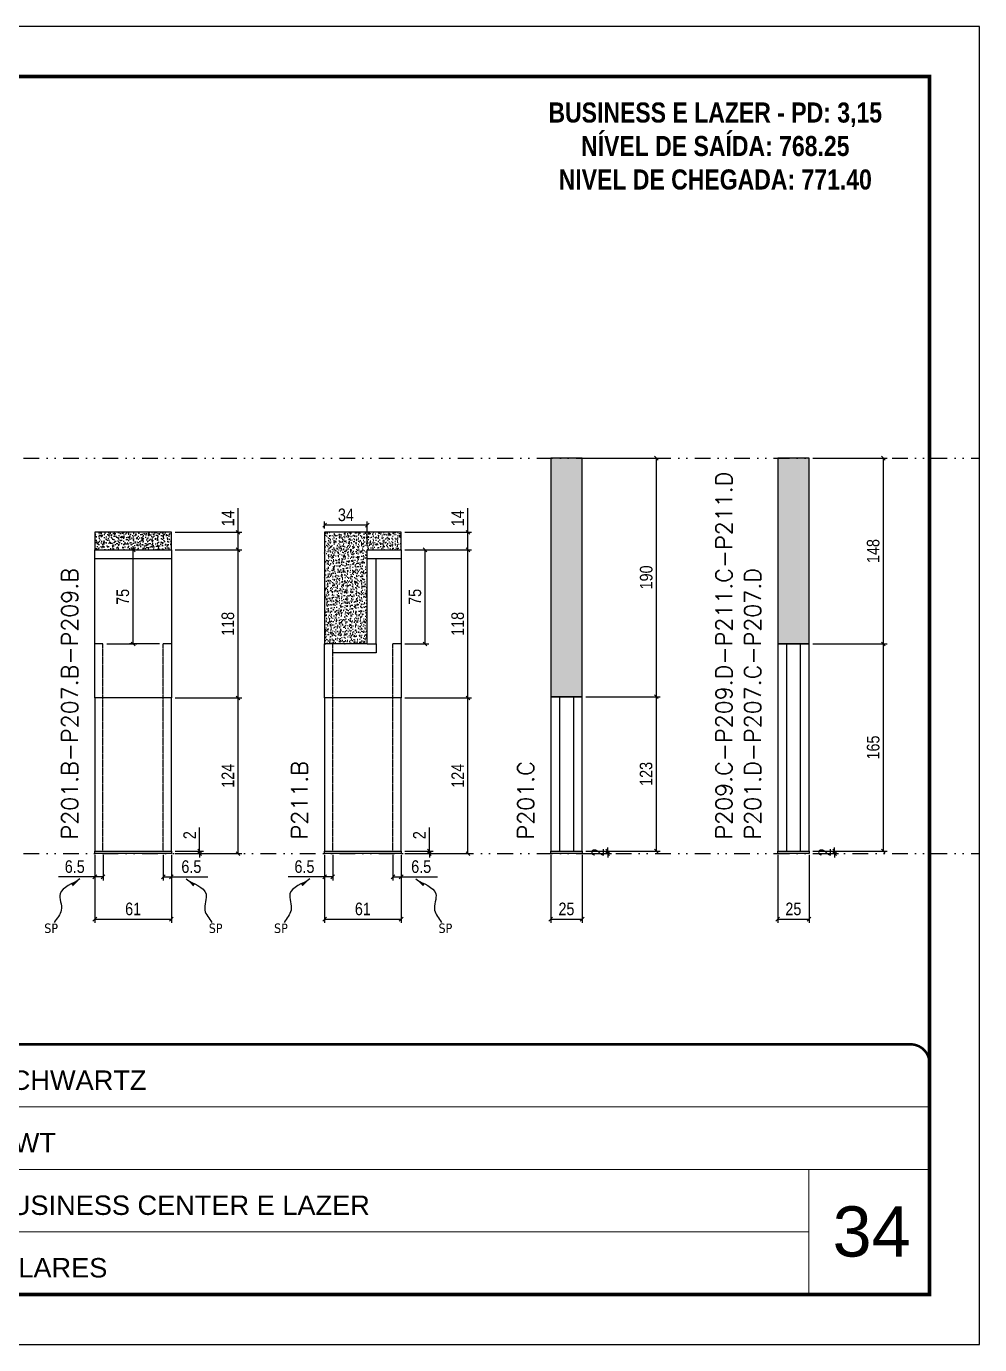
# Model space of a CAD drawing. Extents: x 13379 to 23315, y 867 to 16997.
# Drawn here: x 16697 to 17456, y 6610 to 7660 of the extents above; entities that cross this region are included whole.
import ezdxf

# ---------------------------------------------------------------- set-up
doc = ezdxf.new("R2010")
doc.units = 0
for name, pattern in [('CONTINUO', [0]), ('DASHED', [0.75, 0.5, -0.25]), ('DIVIDE2', [0.625, 0.25, -0.125, 0, -0.125, 0, -0.125]), ('HIDDEN', [0.375, 0.25, -0.125])]:
    doc.linetypes.add(name, pattern=pattern)
for name, color, linetype, lineweight in [('CARIMBO', 255, 'Continuous', 9), ('Folhas', 255, 'Continuous', 9), ('SARRAFO DE PRESSAO', 251, 'DASHED', 9), ('Texto Seção', 7, 'Continuous', 15)]:
    doc.layers.add(name, color=color, linetype=linetype, lineweight=lineweight)
for name, color, linetype in [('COTA', 241, 'Continuous'), ('NOMENCLATURA', 7, 'Continuous'), ('Nível', 160, 'Continuous'), ('Painéis', 200, 'Continuous'), ('SARR_2.2x7', 40, 'Continuous'), ('Sarrafo de Pressão', 42, 'HIDDEN'), ('texto', 7, 'Continuous')]:
    doc.layers.add(name, color=color, linetype=linetype)
doc.layers.add('Laje_Perimetro', color=7, linetype='Continuous', plot=False)
doc.styles.add('ARIAL', font='arial.ttf')
doc.styles.add('COTA TECNICA', font='techl___.ttf', dxfattribs={"height": 10})
doc.styles.add('COTA TECNICA-50', font='techl___.ttf', dxfattribs={"height": 10})
doc.styles.add('REGUA-120', font='ROMANS.shx', dxfattribs={"height": 15})
doc.styles.add('ROMANC', font='techb___.ttf', dxfattribs={"height": 2.5})
doc.styles.get("Standard").update_dxf_attribs({"font": 'arial.ttf'})
doc.dimstyles.new('COTA PAINEL-50', dxfattribs={"dimtxt": 10, "dimasz": 3, "dimexe": 3, "dimexo": 3, "dimgap": 3, "dimtad": 1, "dimdec": 1, "dimzin": 12, "dimdsep": 46, "dimtxsty": 'COTA TECNICA-50', "dimblk1": 'OBLIQUE', "dimblk2": 'OBLIQUE', "dimsah": 1, "dimcen": 0.9, "dimclrd": 4, "dimclre": 4, "dimclrt": 240, "dimadec": 1, "dimazin": 3, "dimtfac": 1, "dimtdec": 1, "dimtmove": 0, "dimatfit": 3, "dimfxl": 1, "dimtolj": 1, "dimtzin": 12, "dimarcsym": 0})
doc.dimstyles.new('PAINEL', dxfattribs={"dimtxt": 10, "dimasz": 3, "dimexe": 3, "dimexo": 3, "dimgap": 3, "dimtad": 1, "dimdec": 1, "dimzin": 12, "dimdsep": 46, "dimtxsty": 'COTA TECNICA', "dimblk1": 'OBLIQUE', "dimblk2": 'OBLIQUE', "dimsah": 1, "dimcen": 0.9, "dimclrd": 4, "dimclre": 4, "dimclrt": 240, "dimadec": 1, "dimazin": 3, "dimtfac": 1, "dimtdec": 1, "dimtmove": 0, "dimatfit": 3, "dimfxl": 1, "dimtolj": 1, "dimtzin": 12, "dimarcsym": 0})
doc.dimstyles.get("Standard").update_dxf_attribs({"dimtxt": 0.18, "dimasz": 0.18, "dimexe": 0.18, "dimexo": 0.0625, "dimgap": 0.09, "dimtad": 0, "dimtih": 1, "dimtoh": 1, "dimdec": 4, "dimzin": 0, "dimdsep": 46, "dimtxsty": 'Standard', "dimcen": 0.09, "dimadec": 0, "dimazin": 0, "dimtfac": 1, "dimtdec": 4, "dimtofl": 0, "dimtmove": 0, "dimatfit": 3, "dimfxl": 1, "dimtolj": 1, "dimtzin": 0, "dimarcsym": 0})

# ---------------------------------------------------------------- blocks, each defined once
blk = doc.blocks.new('9999999999')
at = {"color": 30, "linetype": 'CONTINUO'}
for p, q in [((98564.6, 34379.6), (99584, 34379.6)), ((98564.6, 34329.8), (99488, 34329.8)), ((99584, 34329.8), (99488, 34329.8)), ((99488, 34329.8), (99488, 34230.2)), ((98564.6, 34280), (99488, 34280))]:
    blk.add_line(p, q, dxfattribs=at)
at = {"color": 30, "linetype": 'CONTINUO', "const_width": 2}
blk.add_lwpolyline([(99584, 34230.2), (99584, 34414.4, 0.414214), (99569, 34429.4), (98229, 34429.4, 0.414214), (98214, 34414.4), (98214, 34245.2, 0.414214), (98229, 34230.2), (99584, 34230.2)], format="xyb", dxfattribs=at)
at = {"layer": 'Folhas'}
blk.add_lwpolyline([(98139, 34190.2), (99624, 34190.2), (99624, 35240.2), (98139, 35240.2)], close=True, dxfattribs=at)
at = {"layer": 'Folhas', "color": 30, "const_width": 3}
blk.add_lwpolyline([(98214, 34230.2), (99584, 34230.2), (99584, 35200.2), (98214, 35200.2)], close=True, dxfattribs=at)
at = {"color": 7, "linetype": 'Continuous', "ltscale": 5, "style": 'ARIAL'}
for s, height, p in [('SCHWARTZ', 15.48, (98837.7, 34393.1)), ('GWT', 15.48, (98837.7, 34343.3)), ('BUSINESS CENTER E LAZER', 15.483, (98837.7, 34293.5)), ('PILARES', 15.48, (98837.7, 34243.7))]:
    blk.add_text(s, height=height, dxfattribs=at).set_placement(p)
blk = doc.blocks.new('_Oblique')
at = {"color": 0, "linetype": 'ByBlock', "lineweight": -2}
blk.add_line((-0.5, -0.5), (0.5, 0.5), dxfattribs=at)
blk = doc.blocks.new('*D1159')
at = {"layer": 'COTA', "color": 4, "lineweight": -2, "transparency": 16777216}
for p, q in [((16751.1, 7000), (16751.1, 6945.8)), ((16812.1, 7000), (16812.1, 6945.8)), ((16751.1, 6948.8), (16812.1, 6948.8))]:
    blk.add_line(p, q, dxfattribs=at)
at = {"layer": 'Defpoints', "color": 0, "transparency": 16777216}
for p in [(16751.1, 7003), (16812.1, 7003), (16812.1, 6948.8)]:
    blk.add_point(p, dxfattribs=at)
at = {"layer": 'COTA', "color": 4, "lineweight": -2, "transparency": 16777216, "xscale": 3, "yscale": 3, "zscale": 3, "rotation": 180}
blk.add_blockref('_Oblique', (16751.1, 6948.8), dxfattribs=at)
at = {"layer": 'COTA', "color": 4, "lineweight": -2, "transparency": 16777216, "xscale": 3, "yscale": 3, "zscale": 3}
blk.add_blockref('_Oblique', (16812.1, 6948.8), dxfattribs=at)
at = {"layer": 'COTA', "color": 240, "transparency": 16777216, "insert": (16781.6, 6956.9), "char_height": 10, "attachment_point": 5, "style": 'COTA TECNICA'}
blk.add_mtext('\\A1;61', dxfattribs=at)
blk = doc.blocks.new('*D1160')
at = {"layer": 'COTA', "color": 4, "lineweight": -2, "transparency": 16777216}
for p, q in [((16815.1, 7125), (16868.2, 7125)), ((16865.2, 7001), (16865.2, 7125)), ((16815.1, 7001), (16868.2, 7001))]:
    blk.add_line(p, q, dxfattribs=at)
at = {"layer": 'Defpoints', "color": 0, "transparency": 16777216}
for p in [(16812.1, 7125), (16865.2, 7125), (16812.1, 7001)]:
    blk.add_point(p, dxfattribs=at)
at = {"layer": 'COTA', "color": 4, "lineweight": -2, "transparency": 16777216, "xscale": 3, "yscale": 3, "zscale": 3}
for p, rotation in [((16865.2, 7125), 90), ((16865.2, 7001), 270)]:
    blk.add_blockref('_Oblique', p, dxfattribs=dict(at, rotation=rotation))
at = {"layer": 'COTA', "color": 240, "transparency": 16777216, "insert": (16857.1, 7063), "char_height": 10, "attachment_point": 5, "rotation": 90, "style": 'COTA TECNICA-50'}
blk.add_mtext('\\A1;124', dxfattribs=at)
blk = doc.blocks.new('*D1161')
at = {"layer": 'COTA', "color": 4, "lineweight": -2, "transparency": 16777216}
for p, q in [((16834.6, 7003), (16834.6, 7021.8)), ((16815.1, 7003), (16837.6, 7003)), ((16815.1, 7001), (16837.6, 7001)), ((16834.6, 7001), (16834.6, 7003)), ((16834.6, 7001), (16834.6, 6998))]:
    blk.add_line(p, q, dxfattribs=at)
at = {"layer": 'Defpoints', "color": 0, "transparency": 16777216}
for p in [(16812.1, 7003), (16812.1, 7001), (16834.6, 7001)]:
    blk.add_point(p, dxfattribs=at)
at = {"layer": 'COTA', "color": 4, "lineweight": -2, "transparency": 16777216, "xscale": 3, "yscale": 3, "zscale": 3}
for p, rotation in [((16834.6, 7003), 270), ((16834.6, 7001), 90)]:
    blk.add_blockref('_Oblique', p, dxfattribs=dict(at, rotation=rotation))
at = {"layer": 'COTA', "color": 240, "transparency": 16777216, "insert": (16826.6, 7015.7), "char_height": 10, "attachment_point": 5, "rotation": 90, "style": 'COTA TECNICA-50'}
blk.add_mtext('\\A1;2', dxfattribs=at)
blk = doc.blocks.new('*D1162')
at = {"layer": 'COTA', "color": 4, "lineweight": -2, "transparency": 16777216}
for p, q in [((16751.1, 6998), (16751.1, 6979.5)), ((16757.6, 7000), (16757.6, 6979.5)), ((16751.1, 6982.5), (16722.1, 6982.5)), ((16757.6, 6982.5), (16751.1, 6982.5))]:
    blk.add_line(p, q, dxfattribs=at)
at = {"layer": 'Defpoints', "color": 0, "transparency": 16777216}
for p in [(16751.1, 7001), (16757.6, 7003), (16751.1, 6982.5)]:
    blk.add_point(p, dxfattribs=at)
at = {"layer": 'COTA', "color": 4, "lineweight": -2, "transparency": 16777216, "xscale": 3, "yscale": 3, "zscale": 3, "rotation": 180}
blk.add_blockref('_Oblique', (16751.1, 6982.5), dxfattribs=at)
at = {"layer": 'COTA', "color": 4, "lineweight": -2, "transparency": 16777216, "xscale": 3, "yscale": 3, "zscale": 3}
blk.add_blockref('_Oblique', (16757.6, 6982.5), dxfattribs=at)
at = {"layer": 'COTA', "color": 240, "transparency": 16777216, "insert": (16735.1, 6990.6), "char_height": 10, "attachment_point": 5, "style": 'COTA TECNICA-50'}
blk.add_mtext('\\A1;6.5', dxfattribs=at)
blk = doc.blocks.new('*D1163')
at = {"layer": 'COTA', "color": 4, "lineweight": -2, "transparency": 16777216}
for p, q in [((16805.6, 7000), (16805.6, 6979.5)), ((16812.1, 6998), (16812.1, 6979.5)), ((16805.6, 6982.5), (16812.1, 6982.5)), ((16812.1, 6982.5), (16841, 6982.5))]:
    blk.add_line(p, q, dxfattribs=at)
at = {"layer": 'Defpoints', "color": 0, "transparency": 16777216}
for p in [(16805.6, 7003), (16812.1, 7001), (16812.1, 6982.5)]:
    blk.add_point(p, dxfattribs=at)
at = {"layer": 'COTA', "color": 4, "lineweight": -2, "transparency": 16777216, "xscale": 3, "yscale": 3, "zscale": 3, "rotation": 180}
blk.add_blockref('_Oblique', (16805.6, 6982.5), dxfattribs=at)
at = {"layer": 'COTA', "color": 4, "lineweight": -2, "transparency": 16777216, "xscale": 3, "yscale": 3, "zscale": 3}
blk.add_blockref('_Oblique', (16812.1, 6982.5), dxfattribs=at)
at = {"layer": 'COTA', "color": 240, "transparency": 16777216, "insert": (16828, 6990.6), "char_height": 10, "attachment_point": 5, "style": 'COTA TECNICA-50'}
blk.add_mtext('\\A1;6.5', dxfattribs=at)
blk = doc.blocks.new('*D1164')
at = {"layer": 'COTA', "color": 4, "lineweight": -2, "transparency": 16777216}
for p, q in [((16815.1, 7243), (16868.2, 7243)), ((16865.2, 7125), (16865.2, 7243)), ((16815.1, 7125), (16868.2, 7125))]:
    blk.add_line(p, q, dxfattribs=at)
at = {"layer": 'Defpoints', "color": 0, "transparency": 16777216}
for p in [(16812.1, 7243), (16865.2, 7243), (16812.1, 7125)]:
    blk.add_point(p, dxfattribs=at)
at = {"layer": 'COTA', "color": 4, "lineweight": -2, "transparency": 16777216, "xscale": 3, "yscale": 3, "zscale": 3}
for p, rotation in [((16865.2, 7243), 90), ((16865.2, 7125), 270)]:
    blk.add_blockref('_Oblique', p, dxfattribs=dict(at, rotation=rotation))
at = {"layer": 'COTA', "color": 240, "transparency": 16777216, "insert": (16857.1, 7184), "char_height": 10, "attachment_point": 5, "rotation": 90, "style": 'COTA TECNICA'}
blk.add_mtext('\\A1;118', dxfattribs=at)
blk = doc.blocks.new('*D1158')
at = {"layer": 'COTA', "color": 4, "lineweight": -2, "transparency": 16777216}
for p, q in [((16865.2, 7257), (16865.2, 7276.1)), ((16815.1, 7257), (16868.2, 7257)), ((16865.2, 7243), (16865.2, 7257)), ((16815.1, 7243), (16868.2, 7243))]:
    blk.add_line(p, q, dxfattribs=at)
at = {"layer": 'Defpoints', "color": 0, "transparency": 16777216}
for p in [(16812.1, 7257), (16865.2, 7257), (16812.1, 7243)]:
    blk.add_point(p, dxfattribs=at)
at = {"layer": 'COTA', "color": 4, "lineweight": -2, "transparency": 16777216, "xscale": 3, "yscale": 3, "zscale": 3}
for p, rotation in [((16865.2, 7257), 90), ((16865.2, 7243), 270)]:
    blk.add_blockref('_Oblique', p, dxfattribs=dict(at, rotation=rotation))
at = {"layer": 'COTA', "color": 240, "transparency": 16777216, "insert": (16857.1, 7268.1), "char_height": 10, "attachment_point": 5, "rotation": 90, "style": 'COTA TECNICA'}
blk.add_mtext('\\A1;14', dxfattribs=at)
blk = doc.blocks.new('*D1165')
at = {"layer": 'COTA', "color": 4, "lineweight": -2, "transparency": 16777216}
for p, q in [((17142.3, 7316), (17201.5, 7316)), ((17198.5, 7126), (17198.5, 7316)), ((17142.3, 7126), (17201.5, 7126))]:
    blk.add_line(p, q, dxfattribs=at)
at = {"layer": 'Defpoints', "color": 0, "transparency": 16777216}
for p in [(17139.3, 7316), (17198.5, 7316), (17139.3, 7126)]:
    blk.add_point(p, dxfattribs=at)
at = {"layer": 'COTA', "color": 4, "lineweight": -2, "transparency": 16777216, "xscale": 3, "yscale": 3, "zscale": 3}
for p, rotation in [((17198.5, 7316), 90), ((17198.5, 7126), 270)]:
    blk.add_blockref('_Oblique', p, dxfattribs=dict(at, rotation=rotation))
at = {"layer": 'COTA', "color": 240, "transparency": 16777216, "insert": (17190.4, 7221), "char_height": 10, "attachment_point": 5, "rotation": 90, "style": 'COTA TECNICA'}
blk.add_mtext('\\A1;190', dxfattribs=at)
blk = doc.blocks.new('*D1166')
at = {"layer": 'COTA', "color": 4, "lineweight": -2, "transparency": 16777216}
for p, q in [((17114.3, 7000), (17114.3, 6945.8)), ((17139.3, 7000), (17139.3, 6945.8)), ((17114.3, 6948.8), (17139.3, 6948.8))]:
    blk.add_line(p, q, dxfattribs=at)
at = {"layer": 'Defpoints', "color": 0, "transparency": 16777216}
for p in [(17114.3, 7003), (17139.3, 7003), (17139.3, 6948.8)]:
    blk.add_point(p, dxfattribs=at)
at = {"layer": 'COTA', "color": 4, "lineweight": -2, "transparency": 16777216, "xscale": 3, "yscale": 3, "zscale": 3, "rotation": 180}
blk.add_blockref('_Oblique', (17114.3, 6948.8), dxfattribs=at)
at = {"layer": 'COTA', "color": 4, "lineweight": -2, "transparency": 16777216, "xscale": 3, "yscale": 3, "zscale": 3}
blk.add_blockref('_Oblique', (17139.3, 6948.8), dxfattribs=at)
at = {"layer": 'COTA', "color": 240, "transparency": 16777216, "insert": (17126.8, 6956.9), "char_height": 10, "attachment_point": 5, "style": 'COTA TECNICA'}
blk.add_mtext('\\A1;25', dxfattribs=at)
blk = doc.blocks.new('*D1167')
at = {"layer": 'COTA', "color": 4, "lineweight": -2, "transparency": 16777216}
for p, q in [((17142.3, 7126), (17201.5, 7126)), ((17198.5, 7003), (17198.5, 7126)), ((17142.3, 7003), (17201.5, 7003))]:
    blk.add_line(p, q, dxfattribs=at)
at = {"layer": 'Defpoints', "color": 0, "transparency": 16777216}
for p in [(17139.3, 7126), (17198.5, 7126), (17139.3, 7003)]:
    blk.add_point(p, dxfattribs=at)
at = {"layer": 'COTA', "color": 4, "lineweight": -2, "transparency": 16777216, "xscale": 3, "yscale": 3, "zscale": 3}
for p, rotation in [((17198.5, 7126), 90), ((17198.5, 7003), 270)]:
    blk.add_blockref('_Oblique', p, dxfattribs=dict(at, rotation=rotation))
at = {"layer": 'COTA', "color": 240, "transparency": 16777216, "insert": (17190.3, 7064.5), "char_height": 10, "attachment_point": 5, "rotation": 90, "style": 'COTA TECNICA'}
blk.add_mtext('\\A1;123', dxfattribs=at)
blk = doc.blocks.new('*D1168')
at = {"layer": 'COTA', "color": 4, "lineweight": -2, "transparency": 16777216}
for p, q in [((17159.7, 7003), (17159.7, 7006)), ((17142.3, 7003), (17162.7, 7003)), ((17142.3, 7001), (17162.7, 7001)), ((17159.7, 7001), (17159.7, 7003)), ((17159.7, 7001), (17159.7, 6998))]:
    blk.add_line(p, q, dxfattribs=at)
at = {"layer": 'Defpoints', "color": 0, "transparency": 16777216}
for p in [(17139.3, 7003), (17139.3, 7001), (17159.7, 7003)]:
    blk.add_point(p, dxfattribs=at)
at = {"layer": 'COTA', "color": 4, "lineweight": -2, "transparency": 16777216, "xscale": 3, "yscale": 3, "zscale": 3}
for p, rotation in [((17159.7, 7003), 270), ((17159.7, 7001), 90)]:
    blk.add_blockref('_Oblique', p, dxfattribs=dict(at, rotation=rotation))
at = {"layer": 'COTA', "color": 240, "transparency": 16777216, "insert": (17151.7, 7002), "char_height": 10, "attachment_point": 5, "rotation": 90, "style": 'COTA TECNICA-50'}
blk.add_mtext('\\A1;2', dxfattribs=at)
blk = doc.blocks.new('*D1169')
at = {"layer": 'COTA', "color": 4, "lineweight": -2, "transparency": 16777216}
for p, q in [((17323.1, 7316), (17382.3, 7316)), ((17379.3, 7168), (17379.3, 7316)), ((17323.1, 7168), (17382.3, 7168))]:
    blk.add_line(p, q, dxfattribs=at)
at = {"layer": 'Defpoints', "color": 0, "transparency": 16777216}
for p in [(17320.1, 7316), (17379.3, 7316), (17320.1, 7168)]:
    blk.add_point(p, dxfattribs=at)
at = {"layer": 'COTA', "color": 4, "lineweight": -2, "transparency": 16777216, "xscale": 3, "yscale": 3, "zscale": 3}
for p, rotation in [((17379.3, 7316), 90), ((17379.3, 7168), 270)]:
    blk.add_blockref('_Oblique', p, dxfattribs=dict(at, rotation=rotation))
at = {"layer": 'COTA', "color": 240, "transparency": 16777216, "insert": (17371.2, 7242), "char_height": 10, "attachment_point": 5, "rotation": 90, "style": 'COTA TECNICA'}
blk.add_mtext('\\A1;148', dxfattribs=at)
blk = doc.blocks.new('*D1170')
at = {"layer": 'COTA', "color": 4, "lineweight": -2, "transparency": 16777216}
for p, q in [((17295.1, 7000), (17295.1, 6945.8)), ((17320.1, 7000), (17320.1, 6945.8)), ((17295.1, 6948.8), (17320.1, 6948.8))]:
    blk.add_line(p, q, dxfattribs=at)
at = {"layer": 'Defpoints', "color": 0, "transparency": 16777216}
for p in [(17295.1, 7003), (17320.1, 7003), (17320.1, 6948.8)]:
    blk.add_point(p, dxfattribs=at)
at = {"layer": 'COTA', "color": 4, "lineweight": -2, "transparency": 16777216, "xscale": 3, "yscale": 3, "zscale": 3, "rotation": 180}
blk.add_blockref('_Oblique', (17295.1, 6948.8), dxfattribs=at)
at = {"layer": 'COTA', "color": 4, "lineweight": -2, "transparency": 16777216, "xscale": 3, "yscale": 3, "zscale": 3}
blk.add_blockref('_Oblique', (17320.1, 6948.8), dxfattribs=at)
at = {"layer": 'COTA', "color": 240, "transparency": 16777216, "insert": (17307.6, 6956.9), "char_height": 10, "attachment_point": 5, "style": 'COTA TECNICA'}
blk.add_mtext('\\A1;25', dxfattribs=at)
blk = doc.blocks.new('*D1171')
at = {"layer": 'COTA', "color": 4, "lineweight": -2, "transparency": 16777216}
for p, q in [((17323.1, 7168), (17382.3, 7168)), ((17379.3, 7003), (17379.3, 7168)), ((17323.1, 7003), (17382.3, 7003))]:
    blk.add_line(p, q, dxfattribs=at)
at = {"layer": 'Defpoints', "color": 0, "transparency": 16777216}
for p in [(17320.1, 7168), (17379.3, 7168), (17320.1, 7003)]:
    blk.add_point(p, dxfattribs=at)
at = {"layer": 'COTA', "color": 4, "lineweight": -2, "transparency": 16777216, "xscale": 3, "yscale": 3, "zscale": 3}
for p, rotation in [((17379.3, 7168), 90), ((17379.3, 7003), 270)]:
    blk.add_blockref('_Oblique', p, dxfattribs=dict(at, rotation=rotation))
at = {"layer": 'COTA', "color": 240, "transparency": 16777216, "insert": (17371.2, 7085.5), "char_height": 10, "attachment_point": 5, "rotation": 90, "style": 'COTA TECNICA'}
blk.add_mtext('\\A1;165', dxfattribs=at)
blk = doc.blocks.new('*D1172')
at = {"layer": 'COTA', "color": 4, "lineweight": -2, "transparency": 16777216}
for p, q in [((17340.5, 7003), (17340.5, 7006)), ((17323.1, 7003), (17343.5, 7003)), ((17323.1, 7001), (17343.5, 7001)), ((17340.5, 7001), (17340.5, 7003)), ((17340.5, 7001), (17340.5, 6998))]:
    blk.add_line(p, q, dxfattribs=at)
at = {"layer": 'Defpoints', "color": 0, "transparency": 16777216}
for p in [(17320.1, 7003), (17320.1, 7001), (17340.5, 7003)]:
    blk.add_point(p, dxfattribs=at)
at = {"layer": 'COTA', "color": 4, "lineweight": -2, "transparency": 16777216, "xscale": 3, "yscale": 3, "zscale": 3}
for p, rotation in [((17340.5, 7003), 270), ((17340.5, 7001), 90)]:
    blk.add_blockref('_Oblique', p, dxfattribs=dict(at, rotation=rotation))
at = {"layer": 'COTA', "color": 240, "transparency": 16777216, "insert": (17332.5, 7002), "char_height": 10, "attachment_point": 5, "rotation": 90, "style": 'COTA TECNICA-50'}
blk.add_mtext('\\A1;2', dxfattribs=at)
blk = doc.blocks.new('*D1173')
at = {"layer": 'COTA', "color": 4, "lineweight": -2, "transparency": 16777216}
for p, q in [((16781.6, 7168), (16781.6, 7243)), ((16760.6, 7168), (16784.6, 7168))]:
    blk.add_line(p, q, dxfattribs=at)
at = {"layer": 'Defpoints', "color": 0, "transparency": 16777216}
for p in [(16781.6, 7243), (16781.6, 7243), (16757.6, 7168)]:
    blk.add_point(p, dxfattribs=at)
at = {"layer": 'COTA', "color": 4, "lineweight": -2, "transparency": 16777216, "xscale": 3, "yscale": 3, "zscale": 3}
for p, rotation in [((16781.6, 7243), 90), ((16781.6, 7168), 270)]:
    blk.add_blockref('_Oblique', p, dxfattribs=dict(at, rotation=rotation))
at = {"layer": 'COTA', "color": 240, "transparency": 16777216, "insert": (16773.4, 7205.5), "char_height": 10, "attachment_point": 5, "rotation": 90, "style": 'COTA TECNICA'}
blk.add_mtext('\\A1;75', dxfattribs=at)
blk = doc.blocks.new('*D1174')
at = {"layer": 'COTA', "color": 4, "lineweight": -2, "transparency": 16777216}
for p, q in [((16781.6, 7168), (16781.6, 7243)), ((16802.6, 7168), (16778.6, 7168))]:
    blk.add_line(p, q, dxfattribs=at)
at = {"layer": 'Defpoints', "color": 0, "transparency": 16777216}
for p in [(16781.6, 7243), (16781.6, 7243), (16805.6, 7168)]:
    blk.add_point(p, dxfattribs=at)
at = {"layer": 'COTA', "color": 4, "lineweight": -2, "transparency": 16777216, "xscale": 3, "yscale": 3, "zscale": 3}
for p, rotation in [((16781.6, 7243), 90), ((16781.6, 7168), 270)]:
    blk.add_blockref('_Oblique', p, dxfattribs=dict(at, rotation=rotation))
at = {"layer": 'COTA', "color": 240, "transparency": 16777216, "insert": (16773.4, 7205.5), "char_height": 10, "attachment_point": 5, "rotation": 90, "style": 'COTA TECNICA'}
blk.add_mtext('\\A1;75', dxfattribs=at)
blk = doc.blocks.new('*D1175')
at = {"layer": 'COTA', "color": 4, "lineweight": -2, "transparency": 16777216}
for p, q in [((16934.1, 7000), (16934.1, 6945.8)), ((16995.1, 7000), (16995.1, 6945.8)), ((16934.1, 6948.8), (16995.1, 6948.8))]:
    blk.add_line(p, q, dxfattribs=at)
at = {"layer": 'Defpoints', "color": 0, "transparency": 16777216}
for p in [(16934.1, 7003), (16995.1, 7003), (16995.1, 6948.8)]:
    blk.add_point(p, dxfattribs=at)
at = {"layer": 'COTA', "color": 4, "lineweight": -2, "transparency": 16777216, "xscale": 3, "yscale": 3, "zscale": 3, "rotation": 180}
blk.add_blockref('_Oblique', (16934.1, 6948.8), dxfattribs=at)
at = {"layer": 'COTA', "color": 4, "lineweight": -2, "transparency": 16777216, "xscale": 3, "yscale": 3, "zscale": 3}
blk.add_blockref('_Oblique', (16995.1, 6948.8), dxfattribs=at)
at = {"layer": 'COTA', "color": 240, "transparency": 16777216, "insert": (16964.6, 6956.9), "char_height": 10, "attachment_point": 5, "style": 'COTA TECNICA'}
blk.add_mtext('\\A1;61', dxfattribs=at)
blk = doc.blocks.new('*D1176')
at = {"layer": 'COTA', "color": 4, "lineweight": -2, "transparency": 16777216}
for p, q in [((16998.1, 7125), (17051.3, 7125)), ((17048.3, 7001), (17048.3, 7125)), ((16998.1, 7001), (17051.3, 7001))]:
    blk.add_line(p, q, dxfattribs=at)
at = {"layer": 'Defpoints', "color": 0, "transparency": 16777216}
for p in [(16995.1, 7125), (17048.3, 7125), (16995.1, 7001)]:
    blk.add_point(p, dxfattribs=at)
at = {"layer": 'COTA', "color": 4, "lineweight": -2, "transparency": 16777216, "xscale": 3, "yscale": 3, "zscale": 3}
for p, rotation in [((17048.3, 7125), 90), ((17048.3, 7001), 270)]:
    blk.add_blockref('_Oblique', p, dxfattribs=dict(at, rotation=rotation))
at = {"layer": 'COTA', "color": 240, "transparency": 16777216, "insert": (17040.2, 7063), "char_height": 10, "attachment_point": 5, "rotation": 90, "style": 'COTA TECNICA-50'}
blk.add_mtext('\\A1;124', dxfattribs=at)
blk = doc.blocks.new('*D1177')
at = {"layer": 'COTA', "color": 4, "lineweight": -2, "transparency": 16777216}
for p, q in [((17017.6, 7003), (17017.6, 7021.8)), ((16998.1, 7003), (17020.6, 7003)), ((16998.1, 7001), (17020.6, 7001)), ((17017.6, 7001), (17017.6, 7003)), ((17017.6, 7001), (17017.6, 6998))]:
    blk.add_line(p, q, dxfattribs=at)
at = {"layer": 'Defpoints', "color": 0, "transparency": 16777216}
for p in [(16995.1, 7003), (16995.1, 7001), (17017.6, 7001)]:
    blk.add_point(p, dxfattribs=at)
at = {"layer": 'COTA', "color": 4, "lineweight": -2, "transparency": 16777216, "xscale": 3, "yscale": 3, "zscale": 3}
for p, rotation in [((17017.6, 7003), 270), ((17017.6, 7001), 90)]:
    blk.add_blockref('_Oblique', p, dxfattribs=dict(at, rotation=rotation))
at = {"layer": 'COTA', "color": 240, "transparency": 16777216, "insert": (17009.6, 7015.7), "char_height": 10, "attachment_point": 5, "rotation": 90, "style": 'COTA TECNICA-50'}
blk.add_mtext('\\A1;2', dxfattribs=at)
blk = doc.blocks.new('*D1178')
at = {"layer": 'COTA', "color": 4, "lineweight": -2, "transparency": 16777216}
for p, q in [((16934.1, 6998), (16934.1, 6979.5)), ((16940.6, 7000), (16940.6, 6979.5)), ((16934.1, 6982.5), (16905.2, 6982.5)), ((16940.6, 6982.5), (16934.1, 6982.5))]:
    blk.add_line(p, q, dxfattribs=at)
at = {"layer": 'Defpoints', "color": 0, "transparency": 16777216}
for p in [(16934.1, 7001), (16940.6, 7003), (16934.1, 6982.5)]:
    blk.add_point(p, dxfattribs=at)
at = {"layer": 'COTA', "color": 4, "lineweight": -2, "transparency": 16777216, "xscale": 3, "yscale": 3, "zscale": 3, "rotation": 180}
blk.add_blockref('_Oblique', (16934.1, 6982.5), dxfattribs=at)
at = {"layer": 'COTA', "color": 4, "lineweight": -2, "transparency": 16777216, "xscale": 3, "yscale": 3, "zscale": 3}
blk.add_blockref('_Oblique', (16940.6, 6982.5), dxfattribs=at)
at = {"layer": 'COTA', "color": 240, "transparency": 16777216, "insert": (16918.1, 6990.6), "char_height": 10, "attachment_point": 5, "style": 'COTA TECNICA-50'}
blk.add_mtext('\\A1;6.5', dxfattribs=at)
blk = doc.blocks.new('*D1179')
at = {"layer": 'COTA', "color": 4, "lineweight": -2, "transparency": 16777216}
for p, q in [((16988.6, 7000), (16988.6, 6979.5)), ((16995.1, 6998), (16995.1, 6979.5)), ((16988.6, 6982.5), (16995.1, 6982.5)), ((16995.1, 6982.5), (17024.1, 6982.5))]:
    blk.add_line(p, q, dxfattribs=at)
at = {"layer": 'Defpoints', "color": 0, "transparency": 16777216}
for p in [(16988.6, 7003), (16995.1, 7001), (16995.1, 6982.5)]:
    blk.add_point(p, dxfattribs=at)
at = {"layer": 'COTA', "color": 4, "lineweight": -2, "transparency": 16777216, "xscale": 3, "yscale": 3, "zscale": 3, "rotation": 180}
blk.add_blockref('_Oblique', (16988.6, 6982.5), dxfattribs=at)
at = {"layer": 'COTA', "color": 4, "lineweight": -2, "transparency": 16777216, "xscale": 3, "yscale": 3, "zscale": 3}
blk.add_blockref('_Oblique', (16995.1, 6982.5), dxfattribs=at)
at = {"layer": 'COTA', "color": 240, "transparency": 16777216, "insert": (17011.1, 6990.6), "char_height": 10, "attachment_point": 5, "style": 'COTA TECNICA-50'}
blk.add_mtext('\\A1;6.5', dxfattribs=at)
blk = doc.blocks.new('*D1181')
at = {"layer": 'COTA', "color": 4, "lineweight": -2, "transparency": 16777216}
for p, q in [((16998.1, 7243), (17051.3, 7243)), ((17048.3, 7125), (17048.3, 7243)), ((16998.1, 7125), (17051.3, 7125))]:
    blk.add_line(p, q, dxfattribs=at)
at = {"layer": 'Defpoints', "color": 0, "transparency": 16777216}
for p in [(16995.1, 7243), (17048.3, 7243), (16995.1, 7125)]:
    blk.add_point(p, dxfattribs=at)
at = {"layer": 'COTA', "color": 4, "lineweight": -2, "transparency": 16777216, "xscale": 3, "yscale": 3, "zscale": 3}
for p, rotation in [((17048.3, 7243), 90), ((17048.3, 7125), 270)]:
    blk.add_blockref('_Oblique', p, dxfattribs=dict(at, rotation=rotation))
at = {"layer": 'COTA', "color": 240, "transparency": 16777216, "insert": (17040.2, 7184), "char_height": 10, "attachment_point": 5, "rotation": 90, "style": 'COTA TECNICA'}
blk.add_mtext('\\A1;118', dxfattribs=at)
blk = doc.blocks.new('*D1180')
at = {"layer": 'COTA', "color": 4, "lineweight": -2, "transparency": 16777216}
for p, q in [((17048.3, 7257), (17048.3, 7276.1)), ((16998.1, 7257), (17051.3, 7257)), ((17048.3, 7243), (17048.3, 7257)), ((16998.1, 7243), (17051.3, 7243))]:
    blk.add_line(p, q, dxfattribs=at)
at = {"layer": 'Defpoints', "color": 0, "transparency": 16777216}
for p in [(16995.1, 7257), (17048.3, 7257), (16995.1, 7243)]:
    blk.add_point(p, dxfattribs=at)
at = {"layer": 'COTA', "color": 4, "lineweight": -2, "transparency": 16777216, "xscale": 3, "yscale": 3, "zscale": 3}
for p, rotation in [((17048.3, 7257), 90), ((17048.3, 7243), 270)]:
    blk.add_blockref('_Oblique', p, dxfattribs=dict(at, rotation=rotation))
at = {"layer": 'COTA', "color": 240, "transparency": 16777216, "insert": (17040.2, 7268.1), "char_height": 10, "attachment_point": 5, "rotation": 90, "style": 'COTA TECNICA'}
blk.add_mtext('\\A1;14', dxfattribs=at)
blk = doc.blocks.new('*D1182')
at = {"layer": 'COTA', "color": 4, "lineweight": -2, "transparency": 16777216}
for p, q in [((16934.1, 7260), (16934.1, 7265.6)), ((16968.1, 7262.6), (16934.1, 7262.6)), ((16968.1, 7246), (16968.1, 7265.6))]:
    blk.add_line(p, q, dxfattribs=at)
at = {"layer": 'Defpoints', "color": 0, "transparency": 16777216}
for p in [(16934.1, 7262.6), (16934.1, 7257), (16968.1, 7243)]:
    blk.add_point(p, dxfattribs=at)
at = {"layer": 'COTA', "color": 4, "lineweight": -2, "transparency": 16777216, "xscale": 3, "yscale": 3, "zscale": 3, "rotation": 180}
blk.add_blockref('_Oblique', (16934.1, 7262.6), dxfattribs=at)
at = {"layer": 'COTA', "color": 4, "lineweight": -2, "transparency": 16777216, "xscale": 3, "yscale": 3, "zscale": 3}
blk.add_blockref('_Oblique', (16968.1, 7262.6), dxfattribs=at)
at = {"layer": 'COTA', "color": 240, "transparency": 16777216, "insert": (16951.1, 7270.8), "char_height": 10, "attachment_point": 5, "style": 'COTA TECNICA'}
blk.add_mtext('\\A1;34', dxfattribs=at)
blk = doc.blocks.new('*D1183')
at = {"layer": 'COTA', "color": 4, "lineweight": -2, "transparency": 16777216}
for p, q in [((16998.1, 7243), (17017.2, 7243)), ((17014.2, 7168), (17014.2, 7243)), ((16998.1, 7168), (17017.2, 7168))]:
    blk.add_line(p, q, dxfattribs=at)
at = {"layer": 'Defpoints', "color": 0, "transparency": 16777216}
for p in [(16995.1, 7243), (17014.2, 7243), (16995.1, 7168)]:
    blk.add_point(p, dxfattribs=at)
at = {"layer": 'COTA', "color": 4, "lineweight": -2, "transparency": 16777216, "xscale": 3, "yscale": 3, "zscale": 3}
for p, rotation in [((17014.2, 7243), 90), ((17014.2, 7168), 270)]:
    blk.add_blockref('_Oblique', p, dxfattribs=dict(at, rotation=rotation))
at = {"layer": 'COTA', "color": 240, "transparency": 16777216, "insert": (17006.1, 7205.5), "char_height": 10, "attachment_point": 5, "rotation": 90, "style": 'COTA TECNICA'}
blk.add_mtext('\\A1;75', dxfattribs=at)

msp = doc.modelspace()

# ---------------------------------------------------------------- hatches: boundary and pattern name
at = {"layer": 'COTA', "linetype": 'ByBlock'}
h = msp.add_hatch(dxfattribs=at)
h.set_pattern_fill('AR-CONC', color=256, scale=0.03)
h.set_pattern_definition([(50, (-114523.023, -26458.7112), (5.46554007, -0.47817257), [0.5715, -6.2865]), (355, (-114523.023, -26458.711), (-1.05730264, 5.73170536), [0.4572, -5.02921753]), (100.4514447, (-114522.5674, -26458.751), (4.40823741, 5.25353256), [0.48570026, -5.34270734]), (46.1842, (-114523.023, -26457.187), (8.13237123, -1.26126984), [0.85725, -9.42975]), (96.6355576, (-114522.345, -26457.292), (7.122124, 7.42278374), [0.7285507, -8.01406824]), (351.184151, (-114523.023, -26457.187), (7.122124, 7.42278374), [0.685799, -7.54379196]), (21, (-114522.261, -26457.5682), (4.54843174, -3.06795595), [0.5715, -6.2865]), (326, (-114522.261, -26457.568), (1.85406085, 5.52563898), [0.4572, -5.0292]), (71.451445, (-114521.882, -26457.824), (6.40249258, 2.45768307), [0.48570026, -5.34269813]), (37.5, (-114523.0228, -26458.7112), (0.092658098, 2.536651166), [0, -4.96824, 0, -5.1054, 0, -5.04825]), (7.5, (-114523.0228, -26458.7112), (2.004589875, 3.005417245), [0, -2.91084, 0, -4.85394, 0, -1.92405]), (327.5, (-114524.7221, -26458.7112), (4.067717855, -0.17186232), [0, -1.905, 0, -5.9436, 0, -7.8867]), (317.5, (-114525.484, -26458.7112), (4.44387544, 0.76279473), [0, -2.4765, 0, -3.94716, 0, -5.6007])])
h.paths.add_polyline_path([(17139.34, 7126), (17139.34, 7316), (17114.34, 7316), (17114.34, 7126)])
h = msp.add_hatch(dxfattribs=at)
h.set_pattern_fill('AR-CONC', color=256, scale=0.03)
h.set_pattern_definition([(50, (-114342.229, -26458.7112), (5.46554007, -0.47817257), [0.5715, -6.2865]), (355, (-114342.229, -26458.711), (-1.05730264, 5.73170536), [0.4572, -5.02921753]), (100.4514447, (-114341.7733, -26458.751), (4.40823741, 5.25353256), [0.48570026, -5.34270734]), (46.1842, (-114342.229, -26457.187), (8.13237123, -1.26126984), [0.85725, -9.42975]), (96.6355576, (-114341.551, -26457.292), (7.122124, 7.42278374), [0.7285507, -8.01406824]), (351.184151, (-114342.229, -26457.187), (7.122124, 7.42278374), [0.685799, -7.54379196]), (21, (-114341.467, -26457.5682), (4.54843174, -3.06795595), [0.5715, -6.2865]), (326, (-114341.467, -26457.568), (1.85406085, 5.52563898), [0.4572, -5.0292]), (71.451445, (-114341.088, -26457.824), (6.40249258, 2.45768307), [0.48570026, -5.34269813]), (37.5, (-114342.2288, -26458.7112), (0.092658098, 2.536651166), [0, -4.96824, 0, -5.1054, 0, -5.04825]), (7.5, (-114342.2288, -26458.7112), (2.004589875, 3.005417245), [0, -2.91084, 0, -4.85394, 0, -1.92405]), (327.5, (-114343.928, -26458.7112), (4.067717855, -0.17186232), [0, -1.905, 0, -5.9436, 0, -7.8867]), (317.5, (-114344.69, -26458.7112), (4.44387544, 0.76279473), [0, -2.4765, 0, -3.94716, 0, -5.6007])])
h.paths.add_polyline_path([(17320.14, 7168), (17320.14, 7316), (17295.14, 7316), (17295.14, 7168)])
at = {"layer": 'COTA'}
h = msp.add_hatch(dxfattribs=at)
h.set_pattern_fill('AR-CONC', color=256, scale=0.03)
h.set_pattern_definition([(50, (-359.983, 0), (5.4655401, -0.4781726), [0.5715, -6.2865]), (355, (-359.983, 0), (-1.0573026, 5.7317054), [0.4572, -5.0292175]), (100.451445, (-359.5275, -0.04), (4.4082374, 5.2535326), [0.4857003, -5.3427073]), (46.1842, (-359.983, 1.524), (8.1323712, -1.2612698), [0.85725, -9.42975]), (96.63556, (-359.305, 1.419), (7.122124, 7.4227837), [0.7285507, -8.0140682]), (351.18415, (-359.983, 1.524), (7.122124, 7.4227837), [0.685799, -7.543792]), (21, (-359.221, 1.143), (4.5484317, -3.0679559), [0.5715, -6.2865]), (326, (-359.221, 1.143), (1.8540609, 5.525639), [0.4572, -5.0292]), (71.451445, (-358.842, 0.8873), (6.4024926, 2.457683), [0.4857003, -5.3426981]), (37.5, (-359.983, 0), (0.0926581, 2.53665117), [0, -4.96824, 0, -5.1054, 0, -5.04825]), (7.5, (-359.983, 0), (2.00458988, 3.00541724), [0, -2.91084, 0, -4.85394, 0, -1.92405]), (327.5, (-361.6822, 0), (4.06771786, -0.17186232), [0, -1.905, 0, -5.9436, 0, -7.8867]), (317.5, (-362.4442, 0), (4.44387544, 0.7627947), [0, -2.4765, 0, -3.94716, 0, -5.6007])])
h.paths.add_polyline_path([(16751.06, 7257), (16751.06, 7243), (16812.06, 7243), (16812.06, 7257)])
h = msp.add_hatch(dxfattribs=at)
h.set_pattern_fill('AR-CONC', color=256, scale=0.03)
h.set_pattern_definition([(50, (29.2918, 0), (5.4655401, -0.4781726), [0.5715, -6.2865]), (355, (29.292, 0), (-1.0573026, 5.7317054), [0.4572, -5.0292175]), (100.451445, (29.747, -0.04), (4.4082374, 5.2535326), [0.4857003, -5.3427073]), (46.1842, (29.292, 1.524), (8.1323712, -1.2612698), [0.85725, -9.42975]), (96.63556, (29.9695, 1.419), (7.122124, 7.4227837), [0.7285507, -8.0140682]), (351.18415, (29.292, 1.524), (7.122124, 7.4227837), [0.685799, -7.543792]), (21, (30.0538, 1.143), (4.5484317, -3.067956), [0.5715, -6.2865]), (326, (30.054, 1.143), (1.8540609, 5.525639), [0.4572, -5.0292]), (71.451445, (30.433, 0.8873), (6.4024926, 2.457683), [0.4857003, -5.3426981]), (37.5, (29.2918, 0), (0.0926581, 2.53665117), [0, -4.96824, 0, -5.1054, 0, -5.04825]), (7.5, (29.2918, 0), (2.00458988, 3.00541724), [0, -2.91084, 0, -4.85394, 0, -1.92405]), (327.5, (27.5925, 0), (4.06771786, -0.17186232), [0, -1.905, 0, -5.9436, 0, -7.8867]), (317.5, (26.8305, 0), (4.44387544, 0.7627947), [0, -2.4765, 0, -3.94716, 0, -5.6007])])
h.paths.add_polyline_path([(16968.11, 7243), (16995.11, 7243), (16995.11, 7257), (16934.11, 7257), (16934.11, 7168), (16968.11, 7168)])

# ---------------------------------------------------------------- linework, layer by layer
for p, q in [((16812.06, 7257), (16751.06, 7257)), ((16751.06, 7257), (16751.06, 7243)), ((16812.06, 7243), (16812.06, 7257)), ((16995.11, 7257), (16934.11, 7257)), ((16934.11, 7257), (16934.11, 7168)), ((16995.11, 7243), (16995.11, 7257)), ((16757.56, 7168), (16751.06, 7168)), ((16812.06, 7168), (16805.56, 7168)), ((16968.11, 7168), (16975.11, 7168)), ((16975.11, 7168), (16975.11, 7161)), ((16995.11, 7168), (16988.61, 7168))]:
    msp.add_line(p, q, dxfattribs=at)
at = {"layer": 'COTA', "linetype": 'ByBlock'}
for points in [[(17114.34, 7126), (17139.34, 7126), (17139.34, 7316), (17114.34, 7316)], [(17295.14, 7168), (17320.14, 7168), (17320.14, 7316), (17295.14, 7316)]]:
    msp.add_lwpolyline(points, close=True, dxfattribs=at)
at = {"layer": 'Laje_Perimetro'}
msp.add_lwpolyline([(17456, 7659.92), (15971, 7659.92), (15971, 6609.92), (17456, 6609.92)], close=True, dxfattribs=at)
at = {"layer": 'Nível', "color": 4, "linetype": 'DIVIDE2', "ltscale": 50}
for p, q in [((15971, 7316), (17456, 7316)), ((15971, 7001), (17456, 7001))]:
    msp.add_line(p, q, dxfattribs=at)
at = {"layer": 'Painéis'}
for p, q in [((16751.06, 7125), (16751.06, 7243)), ((16751.06, 7243), (16812.06, 7243)), ((16812.06, 7243), (16812.06, 7125)), ((16968.11, 7243), (16995.11, 7243)), ((16968.11, 7168), (16968.11, 7243)), ((16995.11, 7243), (16995.11, 7125)), ((16934.11, 7125), (16934.11, 7168)), ((16968.11, 7168), (16934.11, 7168))]:
    msp.add_line(p, q, dxfattribs=at)
for points in [[(17295.14, 7003), (17320.14, 7003), (17320.14, 7168), (17295.14, 7168)], [(16751.06, 7003), (16812.06, 7003), (16812.06, 7125), (16751.06, 7125)], [(16934.11, 7003), (16995.11, 7003), (16995.11, 7125), (16934.11, 7125)], [(17114.34, 7003), (17139.34, 7003), (17139.34, 7126), (17114.34, 7126)], [(16751.06, 7003), (16812.06, 7003), (16812.06, 7001), (16751.06, 7001)], [(16934.11, 7003), (16995.11, 7003), (16995.11, 7001), (16934.11, 7001)], [(17114.34, 7003), (17139.34, 7003), (17139.34, 7001), (17114.34, 7001)], [(17295.14, 7003), (17320.14, 7003), (17320.14, 7001), (17295.14, 7001)]]:
    msp.add_lwpolyline(points, close=True, dxfattribs=at)
at = {"layer": 'SARR_2.2x7'}
for p, q in [((16751.06, 7236), (16812.06, 7236)), ((16968.11, 7236), (16995.11, 7236)), ((16975.11, 7168), (16975.11, 7236)), ((16975.11, 7161), (16941.11, 7161)), ((17302.14, 7168), (17302.14, 7003)), ((17313.14, 7168), (17313.14, 7003)), ((17121.34, 7126), (17121.34, 7003)), ((17132.34, 7126), (17132.34, 7003))]:
    msp.add_line(p, q, dxfattribs=at)
at = {"layer": 'Sarrafo de Pressão'}
for p, q in [((16757.56, 7125), (16757.56, 7168)), ((16805.56, 7125), (16805.56, 7168)), ((16940.61, 7125), (16940.61, 7168)), ((16988.61, 7125), (16988.61, 7168)), ((16757.56, 7003), (16757.56, 7125)), ((16805.56, 7003), (16805.56, 7125)), ((16940.61, 7003), (16940.61, 7125)), ((16988.61, 7003), (16988.61, 7125))]:
    msp.add_line(p, q, dxfattribs=at)

# ---------------------------------------------------------------- block references
at = {"layer": 'SARRAFO DE PRESSAO', "color": 6, "linetype": 'ByBlock'}
msp.add_blockref('9999999999', (-82167.98, -27580.29), dxfattribs=at)

# ---------------------------------------------------------------- texts
at = {"layer": 'CARIMBO', "style": 'ARIAL'}
msp.add_text('34', height=40, dxfattribs=at).set_placement((17338.86, 6680.06))
at = {"layer": 'NOMENCLATURA', "color": 2, "insert": (17245.38, 7625.98), "char_height": 16, "attachment_point": 2, "style": 'ROMANC'}
msp.add_mtext_dynamic_manual_height_columns('\\PBUSINESS E LAZER - PD: 3,15\\PNÍVEL DE SAÍDA: 768.25\\PNIVEL DE CHEGADA: 771.40', width=376.0554, gutter_width=1, heights=[0], dxfattribs=at)
at = {"layer": 'texto', "color": 0, "char_height": 7.5, "attachment_point": 5}
for insert in [(16716.28, 6941.51), (16847.33, 6941.51), (16899.34, 6941.51), (17030.39, 6941.51)]:
    msp.add_mtext('{\\fTahoma|b0|i0|c0|p34;\\C4;SP}', dxfattribs=dict(at, insert=insert))
at = {"layer": 'Texto Seção', "char_height": 13, "attachment_point": 7, "rotation": 90, "style": 'REGUA-120'}
for s, insert, width in [('P209.C-P209.D-P211.C-P211.D', (17258.77, 7012.25), 285.3299), ('P201.B-P207.B-P209.B', (16737.58, 7012.25), 373.3299), ('P201.D-P207.C-P207.D', (17281.67, 7012.25), 285.3299), ('P211.B', (16920.64, 7012.25), 373.3299), ('P201.C', (17100.87, 7012.25), 285.3299)]:
    msp.add_mtext(s, dxfattribs=dict(at, insert=insert, width=width))

# ---------------------------------------------------------------- dimensions: what is measured, and where the dimension line sits
at = {"layer": 'COTA'}
for base, p1, p2, picture, middle in [((17198.53, 7316), (17139.34, 7126), (17139.34, 7316), '*D1165', (17190.4, 7221)), ((17379.32, 7316), (17320.14, 7168), (17320.14, 7316), '*D1169', (17371.23, 7242)), ((17379.32, 7168), (17320.14, 7003), (17320.14, 7168), '*D1171', (17371.21, 7085.5)), ((17198.53, 7126), (17139.34, 7003), (17139.34, 7126), '*D1167', (17190.31, 7064.5))]:
    dim = msp.add_linear_dim(base=base, p1=p1, p2=p2, angle=90, dimstyle='PAINEL', override={"dimarcsym": 2}, dxfattribs=at)
    dim.commit()
    dim.dimension.update_dxf_attribs({"geometry": picture, "text_midpoint": middle})
for base, p1, p2, dimstyle, picture, middle in [((16934.11, 7262.62), (16968.11, 7243), (16934.11, 7257), 'PAINEL', '*D1182', (16951.11, 7270.84)), ((16812.06, 6982.49), (16805.56, 7003), (16812.06, 7001), 'COTA PAINEL-50', '*D1163', (16828.03, 6990.6)), ((16995.11, 6982.49), (16988.61, 7003), (16995.11, 7001), 'COTA PAINEL-50', '*D1179', (17011.09, 6990.6))]:
    dim = msp.add_linear_dim(base=base, p1=p1, p2=p2, dimstyle=dimstyle, dxfattribs=at)
    dim.commit()
    dim.dimension.update_dxf_attribs({"geometry": picture, "text_midpoint": middle})
for base, p1, p2, angle, dimstyle, picture, middle in [((16865.22, 7257), (16812.06, 7243), (16812.06, 7257), 90, 'PAINEL', '*D1158', (16857.15, 7268.06)), ((17048.28, 7257), (16995.11, 7243), (16995.11, 7257), 90, 'PAINEL', '*D1180', (17040.2, 7268.06)), ((16781.56, 7243), (16757.56, 7168), (16781.56, 7243), 90, 'PAINEL', '*D1173', (16773.45, 7205.5)), ((16781.56, 7243), (16805.56, 7168), (16781.56, 7243), 90, 'PAINEL', '*D1174', (16773.45, 7205.5)), ((16865.22, 7243), (16812.06, 7125), (16812.06, 7243), 90, 'PAINEL', '*D1164', (16857.12, 7184)), ((17048.28, 7243), (16995.11, 7125), (16995.11, 7243), 90, 'PAINEL', '*D1181', (17040.18, 7184)), ((17014.17, 7243), (16995.11, 7168), (16995.11, 7243), 90, 'PAINEL', '*D1183', (17006.06, 7205.5)), ((16865.22, 7125), (16812.06, 7001), (16812.06, 7125), 90, 'COTA PAINEL-50', '*D1160', (16857.15, 7063)), ((17048.28, 7125), (16995.11, 7001), (16995.11, 7125), 90, 'COTA PAINEL-50', '*D1176', (17040.2, 7063)), ((16751.06, 6982.49), (16757.56, 7003), (16751.06, 7001), 180, 'COTA PAINEL-50', '*D1162', (16735.08, 6990.6)), ((16934.11, 6982.49), (16940.61, 7003), (16934.11, 7001), 180, 'COTA PAINEL-50', '*D1178', (16918.13, 6990.6))]:
    dim = msp.add_linear_dim(base=base, p1=p1, p2=p2, angle=angle, dimstyle=dimstyle, dxfattribs=at)
    dim.commit()
    dim.dimension.update_dxf_attribs({"geometry": picture, "text_midpoint": middle})
for base, p1, p2, picture, middle in [((16834.58, 7001), (16812.06, 7003), (16812.06, 7001), '*D1161', (16834.58, 7015.75)), ((17017.64, 7001), (16995.11, 7003), (16995.11, 7001), '*D1177', (17017.64, 7015.75)), ((17159.69, 7003), (17139.34, 7001), (17139.34, 7003), '*D1168', (17159.69, 7002)), ((17340.49, 7003), (17320.14, 7001), (17320.14, 7003), '*D1172', (17340.49, 7002))]:
    dim = msp.add_linear_dim(base=base, p1=p1, p2=p2, angle=90, dimstyle='COTA PAINEL-50', dxfattribs=at)
    dim.commit()
    dim.dimension.update_dxf_attribs({"geometry": picture, "text_midpoint": middle, "dimtype": 160})
for base, p1, p2, picture, middle in [((16812.06, 6948.83), (16751.06, 7003), (16812.06, 7003), '*D1159', (16781.56, 6956.93)), ((16995.11, 6948.83), (16934.11, 7003), (16995.11, 7003), '*D1175', (16964.61, 6956.93)), ((17139.34, 6948.83), (17114.34, 7003), (17139.34, 7003), '*D1166', (17126.84, 6956.94)), ((17320.14, 6948.83), (17295.14, 7003), (17320.14, 7003), '*D1170', (17307.64, 6956.94))]:
    dim = msp.add_linear_dim(base=base, p1=p1, p2=p2, dimstyle='PAINEL', override={"dimarcsym": 2}, dxfattribs=at)
    dim.commit()
    dim.dimension.update_dxf_attribs({"geometry": picture, "text_midpoint": middle})

# ---------------------------------------------------------------- leaders
at = {"layer": 'COTA', "path_type": 1}
for points in [[(16739.23, 6980.82), (16723.44, 6968.99), (16724.37, 6955.98), (16718.81, 6946.2)], [(16823.88, 6980.82), (16839.67, 6968.99), (16838.74, 6955.98), (16844.3, 6946.2)], [(16922.28, 6980.82), (16906.5, 6968.99), (16907.42, 6955.98), (16901.87, 6946.2)], [(17006.94, 6980.82), (17022.73, 6968.99), (17021.8, 6955.98), (17027.35, 6946.2)]]:
    msp.add_leader(points, dimstyle='Standard', override={"dimasz": 8}, dxfattribs=at)

doc.saveas('drawing.dxf')
